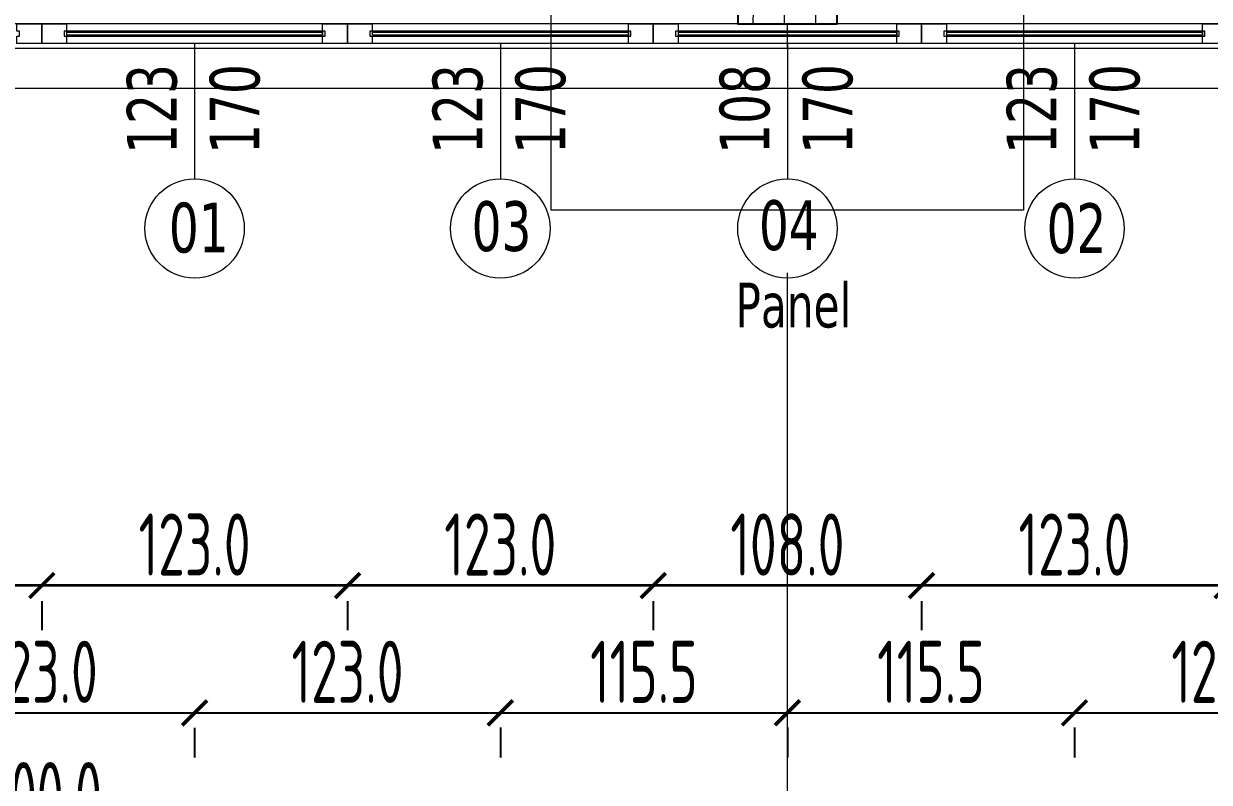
# Model space of a CAD drawing. Extents: x 6529560 to 6558080, y 5579316 to 5588131.
# Drawn here: x 6543814.704 to 6543819.474, y 5579667.87 to 5579670.921 of the extents above; entities that cross this region are included whole.
import ezdxf

# ---------------------------------------------------------------- set-up
doc = ezdxf.new("R2010")
doc.units = 0
doc.header["$MEASUREMENT"] = 0
doc.header["$PDSIZE"] = -5
doc.linetypes.add('ACAD_ISO10W100', pattern=[18, 12, -3, 0, -3])
doc.layers.get('0').update_dxf_attribs({"color": 2, "linetype": 'CONTINUOUS', "lineweight": 5})
doc.layers.get('Defpoints').update_dxf_attribs({"linetype": 'CONTINUOUS'})
for name, color, linetype, lineweight in [('arch_drzwi i okna', 4, 'CONTINUOUS', 15), ('arch_drzwi i okna_znaczniki', 130, 'CONTINUOUS', 9), ('arch_fundamenty na rzucie', 3, 'CONTINUOUS', 15), ('arch_osie', 181, 'CONTINUOUS', 5), ('arch_powierzchnia', 6, 'CONTINUOUS', 35), ('arch_sciany dzialowe cienkie na hali', 52, 'CONTINUOUS', 15), ('arch_sciany zewnętrzne', 94, 'CONTINUOUS', 18), ('arch_slupy wypelnienie', 9, 'CONTINUOUS', 13), ('arch_słupy', 8, 'CONTINUOUS', 25), ('arch_wymiary', 2, 'CONTINUOUS', 13)]:
    doc.layers.add(name, color=color, linetype=linetype, lineweight=lineweight)
doc.styles.add('ISO8', font='iso8.shx', dxfattribs={"width": 0.7})
doc.styles.add('TABELKA', font='tahoma.ttf', dxfattribs={"width": 0.8})
doc.dimstyles.new('biura', dxfattribs={"dimtxt": 0.25, "dimasz": 0.1, "dimexe": 0.18, "dimexo": 0.0625, "dimgap": 0.04, "dimtad": 1, "dimdec": 1, "dimlfac": 100, "dimzin": 0, "dimdsep": 46, "dimtxsty": 'ISO8', "dimblk": 'ARCHTICK', "dimcen": 0.09, "dimadec": 0, "dimazin": 0, "dimtfac": 1, "dimtdec": 1, "dimtix": 1, "dimtofl": 0, "dimtmove": 0, "dimatfit": 3, "dimldrblk": 'ARCHTICK', "dimfxl": 0.2, "dimfxlon": 1, "dimtolj": 1, "dimtzin": 0, "dimarcsym": 0})

# ---------------------------------------------------------------- blocks, each defined once
blk = doc.blocks.new('_ArchTick')
at = {"color": 0, "linetype": 'ByBlock', "const_width": 0.15}
blk.add_lwpolyline([(-0.5, -0.5), (0.5, 0.5)], dxfattribs=at)
blk = doc.blocks.new('*D2482')
at = {"layer": 'arch_wymiary', "color": 0, "lineweight": -2, "transparency": 16777216}
for p, q in [((6543745.7765, 5579666.6611), (6543853.7765, 5579666.6611)), ((6543745.7765, 5579666.5898), (6543745.7765, 5579666.4811)), ((6543853.7765, 5579666.5898), (6543853.7765, 5579666.4811))]:
    blk.add_line(p, q, dxfattribs=at)
at = {"layer": 'Defpoints', "color": 0, "transparency": 16777216}
for p in [(6543745.7765, 5579668.6611, -7.3022), (6543853.7765, 5579668.6611, -7.3022), (6543853.7765, 5579666.6611)]:
    blk.add_point(p, dxfattribs=at)
at = {"layer": 'arch_wymiary', "color": 0, "lineweight": -2, "transparency": 16777216, "xscale": 0.1, "yscale": 0.1, "zscale": 0.1, "rotation": 180}
blk.add_blockref('_ArchTick', (6543745.7765, 5579666.6611), dxfattribs=at)
at = {"layer": 'arch_wymiary', "color": 0, "lineweight": -2, "transparency": 16777216, "xscale": 0.1, "yscale": 0.1, "zscale": 0.1}
blk.add_blockref('_ArchTick', (6543853.7765, 5579666.6611), dxfattribs=at)
at = {"layer": 'arch_wymiary', "color": 0, "transparency": 16777216, "insert": (6543799.7765, 5579666.8261), "char_height": 0.25, "attachment_point": 5, "style": 'ISO8'}
blk.add_mtext('\\A1;10800.0', dxfattribs=at)
blk = doc.blocks.new('*D2488')
at = {"layer": 'arch_wymiary', "color": 0, "lineweight": -2, "transparency": 16777216}
for p, q in [((6543805.7765, 5579667.1609), (6543817.7765, 5579667.1609)), ((6543805.7765, 5579667.0416), (6543805.7765, 5579666.9809)), ((6543817.7765, 5579667.0416), (6543817.7765, 5579666.9809))]:
    blk.add_line(p, q, dxfattribs=at)
at = {"layer": 'Defpoints', "color": 0, "transparency": 16777216}
for p in [(6543805.7765, 5579668.1609, -7.3022), (6543817.7765, 5579668.1609, -7.3022), (6543817.7765, 5579667.1609)]:
    blk.add_point(p, dxfattribs=at)
at = {"layer": 'arch_wymiary', "color": 0, "lineweight": -2, "transparency": 16777216, "xscale": 0.1, "yscale": 0.1, "zscale": 0.1, "rotation": 180}
blk.add_blockref('_ArchTick', (6543805.7765, 5579667.1609), dxfattribs=at)
at = {"layer": 'arch_wymiary', "color": 0, "lineweight": -2, "transparency": 16777216, "xscale": 0.1, "yscale": 0.1, "zscale": 0.1}
blk.add_blockref('_ArchTick', (6543817.7765, 5579667.1609), dxfattribs=at)
at = {"layer": 'arch_wymiary', "color": 0, "transparency": 16777216, "insert": (6543811.7765, 5579667.3259), "char_height": 0.25, "attachment_point": 5, "style": 'ISO8'}
blk.add_mtext('\\A1;1200.0', dxfattribs=at)
blk = doc.blocks.new('*D2489')
at = {"layer": 'arch_wymiary', "color": 0, "lineweight": -2, "transparency": 16777216}
for p, q in [((6543817.7765, 5579667.1609), (6543829.7765, 5579667.1609)), ((6543817.7765, 5579667.0416), (6543817.7765, 5579666.9809)), ((6543829.7765, 5579667.0416), (6543829.7765, 5579666.9809))]:
    blk.add_line(p, q, dxfattribs=at)
at = {"layer": 'Defpoints', "color": 0, "transparency": 16777216}
for p in [(6543817.7765, 5579668.1609, -7.3022), (6543829.7765, 5579668.1609, -7.3022), (6543829.7765, 5579667.1609)]:
    blk.add_point(p, dxfattribs=at)
at = {"layer": 'arch_wymiary', "color": 0, "lineweight": -2, "transparency": 16777216, "xscale": 0.1, "yscale": 0.1, "zscale": 0.1, "rotation": 180}
blk.add_blockref('_ArchTick', (6543817.7765, 5579667.1609), dxfattribs=at)
at = {"layer": 'arch_wymiary', "color": 0, "lineweight": -2, "transparency": 16777216, "xscale": 0.1, "yscale": 0.1, "zscale": 0.1}
blk.add_blockref('_ArchTick', (6543829.7765, 5579667.1609), dxfattribs=at)
at = {"layer": 'arch_wymiary', "color": 0, "transparency": 16777216, "insert": (6543823.7765, 5579667.3259), "char_height": 0.25, "attachment_point": 5, "style": 'ISO8'}
blk.add_mtext('\\A1;1200.0', dxfattribs=at)
blk = doc.blocks.new('*D2497')
at = {"layer": 'arch_wymiary', "color": 0, "lineweight": -2, "transparency": 16777216}
for p, q in [((6543823.7765, 5579667.8317), (6543823.7765, 5579667.8411)), ((6543823.7765, 5579667.6611), (6543817.7765, 5579667.6611)), ((6543817.7765, 5579667.4904), (6543817.7765, 5579667.4811))]:
    blk.add_line(p, q, dxfattribs=at)
at = {"layer": 'Defpoints', "color": 0, "transparency": 16777216}
for p in [(6543817.7765, 5579667.6611, -7.3022), (6543817.7765, 5579667.6611), (6543823.7765, 5579667.6611, -7.3022)]:
    blk.add_point(p, dxfattribs=at)
at = {"layer": 'arch_wymiary', "color": 0, "lineweight": -2, "transparency": 16777216, "xscale": 0.1, "yscale": 0.1, "zscale": 0.1, "rotation": 180}
blk.add_blockref('_ArchTick', (6543817.7765, 5579667.6611), dxfattribs=at)
at = {"layer": 'arch_wymiary', "color": 0, "lineweight": -2, "transparency": 16777216, "xscale": 0.1, "yscale": 0.1, "zscale": 0.1}
blk.add_blockref('_ArchTick', (6543823.7765, 5579667.6611), dxfattribs=at)
at = {"layer": 'arch_wymiary', "color": 0, "transparency": 16777216, "insert": (6543820.7765, 5579667.8261), "char_height": 0.25, "attachment_point": 5, "style": 'ISO8'}
blk.add_mtext('\\A1;600.0', dxfattribs=at)
blk = doc.blocks.new('*D2498')
at = {"layer": 'arch_wymiary', "color": 0, "lineweight": -2, "transparency": 16777216}
for p, q in [((6543817.7765, 5579667.6611), (6543811.7765, 5579667.6611)), ((6543811.7765, 5579667.4904), (6543811.7765, 5579667.4811)), ((6543817.7765, 5579667.4904), (6543817.7765, 5579667.4811))]:
    blk.add_line(p, q, dxfattribs=at)
at = {"layer": 'Defpoints', "color": 0, "transparency": 16777216}
for p in [(6543811.7765, 5579667.6611, -7.3022), (6543811.7765, 5579667.6611), (6543817.7765, 5579667.6611, -7.3022)]:
    blk.add_point(p, dxfattribs=at)
at = {"layer": 'arch_wymiary', "color": 0, "lineweight": -2, "transparency": 16777216, "xscale": 0.1, "yscale": 0.1, "zscale": 0.1, "rotation": 180}
blk.add_blockref('_ArchTick', (6543811.7765, 5579667.6611), dxfattribs=at)
at = {"layer": 'arch_wymiary', "color": 0, "lineweight": -2, "transparency": 16777216, "xscale": 0.1, "yscale": 0.1, "zscale": 0.1}
blk.add_blockref('_ArchTick', (6543817.7765, 5579667.6611), dxfattribs=at)
at = {"layer": 'arch_wymiary', "color": 0, "transparency": 16777216, "insert": (6543814.7765, 5579667.8261), "char_height": 0.25, "attachment_point": 5, "style": 'ISO8'}
blk.add_mtext('\\A1;600.0', dxfattribs=at)
blk = doc.blocks.new('*D2669')
at = {"layer": 'arch_wymiary', "color": 0, "lineweight": -2, "transparency": 16777216}
for p, q in [((6543814.1615, 5579668.1491), (6543815.3915, 5579668.1491)), ((6543814.1615, 5579668.0896), (6543814.1615, 5579667.9691)), ((6543815.3915, 5579668.0885), (6543815.3915, 5579667.9691))]:
    blk.add_line(p, q, dxfattribs=at)
at = {"layer": 'Defpoints', "color": 0, "transparency": 16777216}
for p in [(6543814.1615, 5579670.3982, -7.2654), (6543815.3915, 5579670.3982, 7.3391), (6543815.3915, 5579668.1491)]:
    blk.add_point(p, dxfattribs=at)
at = {"layer": 'arch_wymiary', "color": 0, "lineweight": -2, "transparency": 16777216, "xscale": 0.1, "yscale": 0.1, "zscale": 0.1, "rotation": 180}
blk.add_blockref('_ArchTick', (6543814.1615, 5579668.1491), dxfattribs=at)
at = {"layer": 'arch_wymiary', "color": 0, "lineweight": -2, "transparency": 16777216, "xscale": 0.1, "yscale": 0.1, "zscale": 0.1}
blk.add_blockref('_ArchTick', (6543815.3915, 5579668.1491), dxfattribs=at)
at = {"layer": 'arch_wymiary', "color": 0, "transparency": 16777216, "insert": (6543814.7765, 5579668.3141), "char_height": 0.25, "attachment_point": 5, "style": 'ISO8'}
blk.add_mtext('\\A1;123.0', dxfattribs=at)
blk = doc.blocks.new('*D2670')
at = {"layer": 'arch_wymiary', "color": 0, "lineweight": -2, "transparency": 16777216}
for p, q in [((6543815.3915, 5579668.1491), (6543816.6215, 5579668.1491)), ((6543815.3915, 5579668.0885), (6543815.3915, 5579667.9691)), ((6543816.6215, 5579668.0896), (6543816.6215, 5579667.9691))]:
    blk.add_line(p, q, dxfattribs=at)
at = {"layer": 'Defpoints', "color": 0, "transparency": 16777216}
for p in [(6543815.3915, 5579670.3982, 7.3391), (6543816.6215, 5579670.3982, -7.2654), (6543816.6215, 5579668.1491)]:
    blk.add_point(p, dxfattribs=at)
at = {"layer": 'arch_wymiary', "color": 0, "lineweight": -2, "transparency": 16777216, "xscale": 0.1, "yscale": 0.1, "zscale": 0.1, "rotation": 180}
blk.add_blockref('_ArchTick', (6543815.3915, 5579668.1491), dxfattribs=at)
at = {"layer": 'arch_wymiary', "color": 0, "lineweight": -2, "transparency": 16777216, "xscale": 0.1, "yscale": 0.1, "zscale": 0.1}
blk.add_blockref('_ArchTick', (6543816.6215, 5579668.1491), dxfattribs=at)
at = {"layer": 'arch_wymiary', "color": 0, "transparency": 16777216, "insert": (6543816.0065, 5579668.3141), "char_height": 0.25, "attachment_point": 5, "style": 'ISO8'}
blk.add_mtext('\\A1;123.0', dxfattribs=at)
blk = doc.blocks.new('*D2671')
at = {"layer": 'arch_wymiary', "color": 0, "lineweight": -2, "transparency": 16777216}
for p, q in [((6543816.6215, 5579668.1491), (6543817.7765, 5579668.1491)), ((6543816.6215, 5579668.0896), (6543816.6215, 5579667.9691)), ((6543817.7765, 5579668.0896), (6543817.7765, 5579667.9691))]:
    blk.add_line(p, q, dxfattribs=at)
at = {"layer": 'Defpoints', "color": 0, "transparency": 16777216}
for p in [(6543816.6215, 5579670.3982, -7.2654), (6543817.7765, 5579670.3982, -7.2654), (6543817.7765, 5579668.1491)]:
    blk.add_point(p, dxfattribs=at)
at = {"layer": 'arch_wymiary', "color": 0, "lineweight": -2, "transparency": 16777216, "xscale": 0.1, "yscale": 0.1, "zscale": 0.1, "rotation": 180}
blk.add_blockref('_ArchTick', (6543816.6215, 5579668.1491), dxfattribs=at)
at = {"layer": 'arch_wymiary', "color": 0, "lineweight": -2, "transparency": 16777216, "xscale": 0.1, "yscale": 0.1, "zscale": 0.1}
blk.add_blockref('_ArchTick', (6543817.7765, 5579668.1491), dxfattribs=at)
at = {"layer": 'arch_wymiary', "color": 0, "transparency": 16777216, "insert": (6543817.199, 5579668.3141), "char_height": 0.25, "attachment_point": 5, "style": 'ISO8'}
blk.add_mtext('\\A1;115.5', dxfattribs=at)
blk = doc.blocks.new('*D2672')
at = {"layer": 'arch_wymiary', "color": 0, "lineweight": -2, "transparency": 16777216}
for p, q in [((6543817.7765, 5579668.1491), (6543818.9315, 5579668.1491)), ((6543817.7765, 5579668.0896), (6543817.7765, 5579667.9691)), ((6543818.9315, 5579668.0896), (6543818.9315, 5579667.9691))]:
    blk.add_line(p, q, dxfattribs=at)
at = {"layer": 'Defpoints', "color": 0, "transparency": 16777216}
for p in [(6543817.7765, 5579670.3982, -7.2654), (6543818.9315, 5579670.3982, -7.2654), (6543818.9315, 5579668.1491)]:
    blk.add_point(p, dxfattribs=at)
at = {"layer": 'arch_wymiary', "color": 0, "lineweight": -2, "transparency": 16777216, "xscale": 0.1, "yscale": 0.1, "zscale": 0.1, "rotation": 180}
blk.add_blockref('_ArchTick', (6543817.7765, 5579668.1491), dxfattribs=at)
at = {"layer": 'arch_wymiary', "color": 0, "lineweight": -2, "transparency": 16777216, "xscale": 0.1, "yscale": 0.1, "zscale": 0.1}
blk.add_blockref('_ArchTick', (6543818.9315, 5579668.1491), dxfattribs=at)
at = {"layer": 'arch_wymiary', "color": 0, "transparency": 16777216, "insert": (6543818.354, 5579668.3141), "char_height": 0.25, "attachment_point": 5, "style": 'ISO8'}
blk.add_mtext('\\A1;115.5', dxfattribs=at)
blk = doc.blocks.new('*D2673')
at = {"layer": 'arch_wymiary', "color": 0, "lineweight": -2, "transparency": 16777216}
for p, q in [((6543818.9315, 5579668.1491), (6543820.1615, 5579668.1491)), ((6543818.9315, 5579668.0896), (6543818.9315, 5579667.9691)), ((6543820.1615, 5579668.0851), (6543820.1615, 5579667.9691))]:
    blk.add_line(p, q, dxfattribs=at)
at = {"layer": 'Defpoints', "color": 0, "transparency": 16777216}
for p in [(6543818.9315, 5579670.3982, -7.2654), (6543820.1615, 5579670.2974, -7.2654), (6543820.1615, 5579668.1491)]:
    blk.add_point(p, dxfattribs=at)
at = {"layer": 'arch_wymiary', "color": 0, "lineweight": -2, "transparency": 16777216, "xscale": 0.1, "yscale": 0.1, "zscale": 0.1, "rotation": 180}
blk.add_blockref('_ArchTick', (6543818.9315, 5579668.1491), dxfattribs=at)
at = {"layer": 'arch_wymiary', "color": 0, "lineweight": -2, "transparency": 16777216, "xscale": 0.1, "yscale": 0.1, "zscale": 0.1}
blk.add_blockref('_ArchTick', (6543820.1615, 5579668.1491), dxfattribs=at)
at = {"layer": 'arch_wymiary', "color": 0, "transparency": 16777216, "insert": (6543819.5465, 5579668.3141), "char_height": 0.25, "attachment_point": 5, "style": 'ISO8'}
blk.add_mtext('\\A1;123.0', dxfattribs=at)
blk = doc.blocks.new('*D2741')
at = {"layer": 'arch_wymiary', "color": 0, "lineweight": -2, "transparency": 16777216}
for p, q in [((6543813.5465, 5579668.6611), (6543814.7765, 5579668.6611)), ((6543813.5465, 5579668.5985), (6543813.5465, 5579668.4811)), ((6543814.7765, 5579668.5985), (6543814.7765, 5579668.4811))]:
    blk.add_line(p, q, dxfattribs=at)
at = {"layer": 'Defpoints', "color": 0, "transparency": 16777216}
for p in [(6543813.5465, 5579670.8411, -7.2654), (6543814.7765, 5579670.8411, -7.2654), (6543814.7765, 5579668.6611)]:
    blk.add_point(p, dxfattribs=at)
at = {"layer": 'arch_wymiary', "color": 0, "lineweight": -2, "transparency": 16777216, "xscale": 0.1, "yscale": 0.1, "zscale": 0.1, "rotation": 180}
blk.add_blockref('_ArchTick', (6543813.5465, 5579668.6611), dxfattribs=at)
at = {"layer": 'arch_wymiary', "color": 0, "lineweight": -2, "transparency": 16777216, "xscale": 0.1, "yscale": 0.1, "zscale": 0.1}
blk.add_blockref('_ArchTick', (6543814.7765, 5579668.6611), dxfattribs=at)
at = {"layer": 'arch_wymiary', "color": 0, "transparency": 16777216, "insert": (6543814.1615, 5579668.8261), "char_height": 0.25, "attachment_point": 5, "style": 'ISO8'}
blk.add_mtext('\\A1;123.0', dxfattribs=at)
blk = doc.blocks.new('*D2742')
at = {"layer": 'arch_wymiary', "color": 0, "lineweight": -2, "transparency": 16777216}
for p, q in [((6543814.7765, 5579668.6611), (6543816.0065, 5579668.6611)), ((6543814.7765, 5579668.5985), (6543814.7765, 5579668.4811)), ((6543816.0065, 5579668.5985), (6543816.0065, 5579668.4811))]:
    blk.add_line(p, q, dxfattribs=at)
at = {"layer": 'Defpoints', "color": 0, "transparency": 16777216}
for p in [(6543814.7765, 5579670.8411, -7.2654), (6543816.0065, 5579670.8411, -7.2654), (6543816.0065, 5579668.6611)]:
    blk.add_point(p, dxfattribs=at)
at = {"layer": 'arch_wymiary', "color": 0, "lineweight": -2, "transparency": 16777216, "xscale": 0.1, "yscale": 0.1, "zscale": 0.1, "rotation": 180}
blk.add_blockref('_ArchTick', (6543814.7765, 5579668.6611), dxfattribs=at)
at = {"layer": 'arch_wymiary', "color": 0, "lineweight": -2, "transparency": 16777216, "xscale": 0.1, "yscale": 0.1, "zscale": 0.1}
blk.add_blockref('_ArchTick', (6543816.0065, 5579668.6611), dxfattribs=at)
at = {"layer": 'arch_wymiary', "color": 0, "transparency": 16777216, "insert": (6543815.3915, 5579668.8261), "char_height": 0.25, "attachment_point": 5, "style": 'ISO8'}
blk.add_mtext('\\A1;123.0', dxfattribs=at)
blk = doc.blocks.new('*D2743')
at = {"layer": 'arch_wymiary', "color": 0, "lineweight": -2, "transparency": 16777216}
for p, q in [((6543816.0065, 5579668.6611), (6543817.2365, 5579668.6611)), ((6543816.0065, 5579668.5985), (6543816.0065, 5579668.4811)), ((6543817.2365, 5579668.5985), (6543817.2365, 5579668.4811))]:
    blk.add_line(p, q, dxfattribs=at)
at = {"layer": 'Defpoints', "color": 0, "transparency": 16777216}
for p in [(6543816.0065, 5579670.8411, -7.2654), (6543817.2365, 5579670.8411, -7.2654), (6543817.2365, 5579668.6611)]:
    blk.add_point(p, dxfattribs=at)
at = {"layer": 'arch_wymiary', "color": 0, "lineweight": -2, "transparency": 16777216, "xscale": 0.1, "yscale": 0.1, "zscale": 0.1, "rotation": 180}
blk.add_blockref('_ArchTick', (6543816.0065, 5579668.6611), dxfattribs=at)
at = {"layer": 'arch_wymiary', "color": 0, "lineweight": -2, "transparency": 16777216, "xscale": 0.1, "yscale": 0.1, "zscale": 0.1}
blk.add_blockref('_ArchTick', (6543817.2365, 5579668.6611), dxfattribs=at)
at = {"layer": 'arch_wymiary', "color": 0, "transparency": 16777216, "insert": (6543816.6215, 5579668.8261), "char_height": 0.25, "attachment_point": 5, "style": 'ISO8'}
blk.add_mtext('\\A1;123.0', dxfattribs=at)
blk = doc.blocks.new('*D2744')
at = {"layer": 'arch_wymiary', "color": 0, "lineweight": -2, "transparency": 16777216}
for p, q in [((6543817.2365, 5579668.6611), (6543818.3165, 5579668.6611)), ((6543817.2365, 5579668.5985), (6543817.2365, 5579668.4811)), ((6543818.3165, 5579668.5985), (6543818.3165, 5579668.4811))]:
    blk.add_line(p, q, dxfattribs=at)
at = {"layer": 'Defpoints', "color": 0, "transparency": 16777216}
for p in [(6543817.2365, 5579670.8411, -7.2654), (6543818.3165, 5579670.8411, -7.2654), (6543818.3165, 5579668.6611)]:
    blk.add_point(p, dxfattribs=at)
at = {"layer": 'arch_wymiary', "color": 0, "lineweight": -2, "transparency": 16777216, "xscale": 0.1, "yscale": 0.1, "zscale": 0.1, "rotation": 180}
blk.add_blockref('_ArchTick', (6543817.2365, 5579668.6611), dxfattribs=at)
at = {"layer": 'arch_wymiary', "color": 0, "lineweight": -2, "transparency": 16777216, "xscale": 0.1, "yscale": 0.1, "zscale": 0.1}
blk.add_blockref('_ArchTick', (6543818.3165, 5579668.6611), dxfattribs=at)
at = {"layer": 'arch_wymiary', "color": 0, "transparency": 16777216, "insert": (6543817.7765, 5579668.8261), "char_height": 0.25, "attachment_point": 5, "style": 'ISO8'}
blk.add_mtext('\\A1;108.0', dxfattribs=at)
blk = doc.blocks.new('*D2745')
at = {"layer": 'arch_wymiary', "color": 0, "lineweight": -2, "transparency": 16777216}
for p, q in [((6543818.3165, 5579668.6611), (6543819.5465, 5579668.6611)), ((6543818.3165, 5579668.5985), (6543818.3165, 5579668.4811)), ((6543819.5465, 5579668.5985), (6543819.5465, 5579668.4811))]:
    blk.add_line(p, q, dxfattribs=at)
at = {"layer": 'Defpoints', "color": 0, "transparency": 16777216}
for p in [(6543818.3165, 5579670.8411, -7.2654), (6543819.5465, 5579670.8411, -7.2654), (6543819.5465, 5579668.6611)]:
    blk.add_point(p, dxfattribs=at)
at = {"layer": 'arch_wymiary', "color": 0, "lineweight": -2, "transparency": 16777216, "xscale": 0.1, "yscale": 0.1, "zscale": 0.1, "rotation": 180}
blk.add_blockref('_ArchTick', (6543818.3165, 5579668.6611), dxfattribs=at)
at = {"layer": 'arch_wymiary', "color": 0, "lineweight": -2, "transparency": 16777216, "xscale": 0.1, "yscale": 0.1, "zscale": 0.1}
blk.add_blockref('_ArchTick', (6543819.5465, 5579668.6611), dxfattribs=at)
at = {"layer": 'arch_wymiary', "color": 0, "transparency": 16777216, "insert": (6543818.9315, 5579668.8261), "char_height": 0.25, "attachment_point": 5, "style": 'ISO8'}
blk.add_mtext('\\A1;123.0', dxfattribs=at)

msp = doc.modelspace()

# ---------------------------------------------------------------- hatches: boundary and pattern name
at = {"layer": 'arch_slupy wypelnienie'}
h = msp.add_hatch(dxfattribs=at)
h.set_pattern_fill('ANSI37', color=256, angle=225)
h.set_pattern_definition([(270, (224.13929, 366.09411), (0.125, 0), []), (0, (224.13929, 366.09411), (0, 0.125), [])])
h.paths.add_polyline_path([(6543817.5765, 5579671.3211), (6543817.5765, 5579670.9211), (6543817.9765, 5579670.9211), (6543817.9765, 5579671.3211)])

# ---------------------------------------------------------------- linework, layer by layer
at = {"layer": 'arch_drzwi i okna'}
for p, q in [((6543815.9065, 5579670.9211), (6543814.8765, 5579670.9211)), ((6543814.8765, 5579670.8911), (6543814.8765, 5579670.8711)), ((6543815.9065, 5579670.8911), (6543815.9065, 5579670.8711)), ((6543817.1365, 5579670.9211), (6543816.1065, 5579670.9211)), ((6543816.1065, 5579670.8911), (6543816.1065, 5579670.8711)), ((6543817.1365, 5579670.8911), (6543817.1365, 5579670.8711)), ((6543818.2165, 5579670.9211), (6543817.3365, 5579670.9211)), ((6543817.3365, 5579670.8911), (6543817.3365, 5579670.8711)), ((6543818.2165, 5579670.8911), (6543818.2165, 5579670.8711)), ((6543819.4465, 5579670.9211), (6543818.4165, 5579670.9211)), ((6543818.4165, 5579670.8911), (6543818.4165, 5579670.8711)), ((6543819.4465, 5579670.8911), (6543819.4465, 5579670.8711)), ((6543815.9065, 5579670.8411), (6543814.8765, 5579670.8411)), ((6543817.1365, 5579670.8411), (6543816.1065, 5579670.8411)), ((6543818.2165, 5579670.8411), (6543817.3365, 5579670.8411)), ((6543819.4465, 5579670.8411), (6543818.4165, 5579670.8411))]:
    msp.add_line(p, q, dxfattribs=at)
for points in [[(6543814.6765, 5579670.8411), (6543814.6765, 5579670.8711), (6543814.6865, 5579670.8711), (6543814.6865, 5579670.8911), (6543814.6765, 5579670.8911), (6543814.6765, 5579670.9211), (6543814.7765, 5579670.9211), (6543814.7765, 5579670.8411), (6543814.6765, 5579670.8411)], [(6543814.8765, 5579670.9211), (6543814.8765, 5579670.8911), (6543814.8665, 5579670.8911), (6543814.8665, 5579670.8711), (6543814.8765, 5579670.8711), (6543814.8765, 5579670.8411), (6543814.7765, 5579670.8411), (6543814.7765, 5579670.9211), (6543814.8765, 5579670.9211)], [(6543815.9065, 5579670.8411), (6543815.9065, 5579670.8711), (6543815.9165, 5579670.8711), (6543815.9165, 5579670.8911), (6543815.9065, 5579670.8911), (6543815.9065, 5579670.9211), (6543816.0065, 5579670.9211), (6543816.0065, 5579670.8411), (6543815.9065, 5579670.8411)], [(6543816.1065, 5579670.9211), (6543816.1065, 5579670.8911), (6543816.0965, 5579670.8911), (6543816.0965, 5579670.8711), (6543816.1065, 5579670.8711), (6543816.1065, 5579670.8411), (6543816.0065, 5579670.8411), (6543816.0065, 5579670.9211), (6543816.1065, 5579670.9211)], [(6543817.1365, 5579670.8411), (6543817.1365, 5579670.8711), (6543817.1465, 5579670.8711), (6543817.1465, 5579670.8911), (6543817.1365, 5579670.8911), (6543817.1365, 5579670.9211), (6543817.2365, 5579670.9211), (6543817.2365, 5579670.8411), (6543817.1365, 5579670.8411)], [(6543817.3365, 5579670.9211), (6543817.3365, 5579670.8911), (6543817.3265, 5579670.8911), (6543817.3265, 5579670.8711), (6543817.3365, 5579670.8711), (6543817.3365, 5579670.8411), (6543817.2365, 5579670.8411), (6543817.2365, 5579670.9211), (6543817.3365, 5579670.9211)], [(6543818.2165, 5579670.8411), (6543818.2165, 5579670.8711), (6543818.2265, 5579670.8711), (6543818.2265, 5579670.8911), (6543818.2165, 5579670.8911), (6543818.2165, 5579670.9211), (6543818.3165, 5579670.9211), (6543818.3165, 5579670.8411), (6543818.2165, 5579670.8411)], [(6543818.4165, 5579670.9211), (6543818.4165, 5579670.8911), (6543818.4065, 5579670.8911), (6543818.4065, 5579670.8711), (6543818.4165, 5579670.8711), (6543818.4165, 5579670.8411), (6543818.3165, 5579670.8411), (6543818.3165, 5579670.9211), (6543818.4165, 5579670.9211)], [(6543819.4465, 5579670.8411), (6543819.4465, 5579670.8711), (6543819.4565, 5579670.8711), (6543819.4565, 5579670.8911), (6543819.4465, 5579670.8911), (6543819.4465, 5579670.9211), (6543819.5465, 5579670.9211), (6543819.5465, 5579670.8411), (6543819.4465, 5579670.8411)]]:
    msp.add_lwpolyline(points, dxfattribs=at)
for points in [[(6543814.8665, 5579670.8711), (6543815.9165, 5579670.8711), (6543815.9165, 5579670.8911), (6543814.8665, 5579670.8911)], [(6543816.0965, 5579670.8711), (6543817.1465, 5579670.8711), (6543817.1465, 5579670.8911), (6543816.0965, 5579670.8911)], [(6543817.3265, 5579670.8711), (6543818.2265, 5579670.8711), (6543818.2265, 5579670.8911), (6543817.3265, 5579670.8911)], [(6543818.4065, 5579670.8711), (6543819.4565, 5579670.8711), (6543819.4565, 5579670.8911), (6543818.4065, 5579670.8911)], [(6543814.8765, 5579670.8761), (6543815.9065, 5579670.8761), (6543815.9065, 5579670.8861), (6543814.8765, 5579670.8861)], [(6543816.1065, 5579670.8761), (6543817.1365, 5579670.8761), (6543817.1365, 5579670.8861), (6543816.1065, 5579670.8861)], [(6543817.3365, 5579670.8761), (6543818.2165, 5579670.8761), (6543818.2165, 5579670.8861), (6543817.3365, 5579670.8861)], [(6543818.4165, 5579670.8761), (6543819.4465, 5579670.8761), (6543819.4465, 5579670.8861), (6543818.4165, 5579670.8861)]]:
    msp.add_lwpolyline(points, close=True, dxfattribs=at)
at = {"layer": 'arch_drzwi i okna_znaczniki'}
for p, q in [((6543815.3915, 5579670.8411), (6543815.3915, 5579670.2974)), ((6543816.6215, 5579670.8411), (6543816.6215, 5579670.2974)), ((6543817.7765, 5579670.8411), (6543817.7765, 5579670.2974)), ((6543818.9315, 5579670.8411), (6543818.9315, 5579670.2974))]:
    msp.add_line(p, q, dxfattribs=at)
for centre in [(6543815.3915, 5579670.0974, -7.3022), (6543816.6215, 5579670.0974, -7.3022), (6543817.7765, 5579670.0974, -7.3022), (6543818.9315, 5579670.0974, -7.3022)]:
    msp.add_circle(centre, 0.2, dxfattribs=at)
at = {"layer": 'arch_fundamenty na rzucie'}
msp.add_lwpolyline([(6543816.8265, 5579672.071), (6543818.7265, 5579672.071), (6543818.7265, 5579670.171), (6543816.8265, 5579670.171)], close=True, dxfattribs=at)
at = {"layer": 'arch_osie', "linetype": 'ACAD_ISO10W100', "ltscale": 0.3}
msp.add_lwpolyline([(6543817.7765, 5579666.3192), (6543817.7765, 5579684.833)], dxfattribs=at)
at = {"layer": 'arch_powierzchnia'}
msp.add_lwpolyline([(6543743.2165, 5579685.8086), (6543856.3365, 5579685.8086), (6543856.3365, 5579668.6611), (6543743.2165, 5579668.6611)], close=True, dxfattribs=at)
at = {"layer": 'arch_sciany dzialowe cienkie na hali'}
for points in [[(6543811.9765, 5579670.9911), (6543817.5765, 5579670.9911), (6543817.5765, 5579670.9211), (6543811.9765, 5579670.9211)], [(6543817.9765, 5579670.9911), (6543823.5765, 5579670.9911), (6543823.5765, 5579670.9211), (6543817.9765, 5579670.9211)]]:
    msp.add_lwpolyline(points, close=True, dxfattribs=at)
at = {"layer": 'arch_sciany zewnętrzne'}
for points in [[(6543854.3366, 5579683.8086), (6543854.3366, 5579670.6611), (6543775.5765, 5579670.6611)], [(6543823.2365, 5579670.8411), (6543823.2365, 5579670.8211), (6543802.7765, 5579670.8211), (6543802.7765, 5579670.8411)]]:
    msp.add_lwpolyline(points, dxfattribs=at)
at = {"layer": 'arch_słupy'}
msp.add_lwpolyline([(6543817.5765, 5579671.3211), (6543817.5765, 5579670.9211), (6543817.9765, 5579670.9211), (6543817.9765, 5579671.3211), (6543817.5765, 5579671.3211)], dxfattribs=at)

# ---------------------------------------------------------------- texts
at = {"layer": 'arch_drzwi i okna_znaczniki', "char_height": 0.2, "attachment_point": 1, "rotation": 90, "style": 'TABELKA'}
for s, insert in [('123\\P170', (6543815.119, 5579670.3982, 7.3022)), ('123\\P170', (6543816.349, 5579670.3982, 7.3022)), ('108\\P170', (6543817.504, 5579670.3982, 7.3022)), ('123\\P170', (6543818.659, 5579670.3982, 7.3022))]:
    msp.add_mtext_dynamic_manual_height_columns(s, width=2.624355, gutter_width=1.8276, heights=[0], dxfattribs=dict(at, insert=insert))
at = {"layer": 'arch_drzwi i okna_znaczniki', "attachment_point": 1, "style": 'TABELKA'}
for s, insert, char_height, width in [('01', (6543815.288, 5579670.2011, -14.2226), 0.2, 0.354262), ('03', (6543816.5061, 5579670.207, -14.2326), 0.2, 0.354262), ('04', (6543817.6621, 5579670.2109, -15.0926), 0.2, 0.354262), ('02', (6543818.8195, 5579670.1988, -14.2326), 0.2, 0.354262), ('Panel', (6543817.5675, 5579669.8795, -7.9441), 0.18, 1.221099)]:
    msp.add_mtext(s, dxfattribs=dict(at, insert=insert, char_height=char_height, width=width))

# ---------------------------------------------------------------- dimensions: what is measured, and where the dimension line sits
at = {"layer": 'arch_wymiary'}
for base, p1, p2, override, picture, middle in [((6543814.7765, 5579668.6611), (6543813.5465, 5579670.8411, -7.2654), (6543814.7765, 5579670.8411, -7.2654), {"dimtmove": 1}, '*D2741', (6543814.1615, 5579668.8261)), ((6543816.0065, 5579668.6611), (6543814.7765, 5579670.8411, -7.2654), (6543816.0065, 5579670.8411, -7.2654), {"dimtmove": 1}, '*D2742', (6543815.3915, 5579668.8261)), ((6543817.2365, 5579668.6611), (6543816.0065, 5579670.8411, -7.2654), (6543817.2365, 5579670.8411, -7.2654), {"dimtmove": 1}, '*D2743', (6543816.6215, 5579668.8261)), ((6543818.3165, 5579668.6611), (6543817.2365, 5579670.8411, -7.2654), (6543818.3165, 5579670.8411, -7.2654), {"dimtmove": 1}, '*D2744', (6543817.7765, 5579668.8261)), ((6543819.5465, 5579668.6611), (6543818.3165, 5579670.8411, -7.2654), (6543819.5465, 5579670.8411, -7.2654), {"dimtmove": 1}, '*D2745', (6543818.9315, 5579668.8261)), ((6543815.3915, 5579668.1491), (6543814.1615, 5579670.3982, -7.2654), (6543815.3915, 5579670.3982, 7.3391), {"dimtmove": 1}, '*D2669', (6543814.7765, 5579668.3141)), ((6543816.6215, 5579668.1491), (6543815.3915, 5579670.3982, 7.3391), (6543816.6215, 5579670.3982, -7.2654), {"dimtmove": 1}, '*D2670', (6543816.0065, 5579668.3141)), ((6543817.7765, 5579668.1491), (6543816.6215, 5579670.3982, -7.2654), (6543817.7765, 5579670.3982, -7.2654), {"dimtmove": 1}, '*D2671', (6543817.199, 5579668.3141)), ((6543818.9315, 5579668.1491), (6543817.7765, 5579670.3982, -7.2654), (6543818.9315, 5579670.3982, -7.2654), {"dimtmove": 1}, '*D2672', (6543818.354, 5579668.3141)), ((6543820.1615, 5579668.1491), (6543818.9315, 5579670.3982, -7.2654), (6543820.1615, 5579670.2974, -7.2654), {"dimtmove": 1}, '*D2673', (6543819.5465, 5579668.3141)), ((6543853.7765, 5579666.6611), (6543745.7765, 5579668.6611, -7.3022), (6543853.7765, 5579668.6611, -7.3022), {"dimtxt": 0.25}, '*D2482', (6543799.7765, 5579666.8261)), ((6543817.7765, 5579667.1609), (6543805.7765, 5579668.1609, -7.3022), (6543817.7765, 5579668.1609, -7.3022), {"dimtxt": 0.25}, '*D2488', (6543811.7765, 5579667.3259)), ((6543829.7765, 5579667.1609), (6543817.7765, 5579668.1609, -7.3022), (6543829.7765, 5579668.1609, -7.3022), {"dimtxt": 0.25}, '*D2489', (6543823.7765, 5579667.3259)), ((6543811.7765, 5579667.6611, -7.3022), (6543817.7765, 5579667.6611, -14.6045), (6543811.7765, 5579667.6611, -14.6045), {"dimtxt": 0.25}, '*D2498', (6543814.7765, 5579667.8261, -7.3022)), ((6543817.7765, 5579667.6611, -7.3022), (6543823.7765, 5579667.6611, -14.6045), (6543817.7765, 5579667.6611, -14.6045), {"dimtxt": 0.25}, '*D2497', (6543820.7765, 5579667.8261, -7.3022))]:
    dim = msp.add_linear_dim(base=base, p1=p1, p2=p2, dimstyle='biura', override=override, dxfattribs=at)
    dim.commit()
    dim.dimension.update_dxf_attribs({"geometry": picture, "text_midpoint": middle})

doc.saveas('drawing.dxf')
